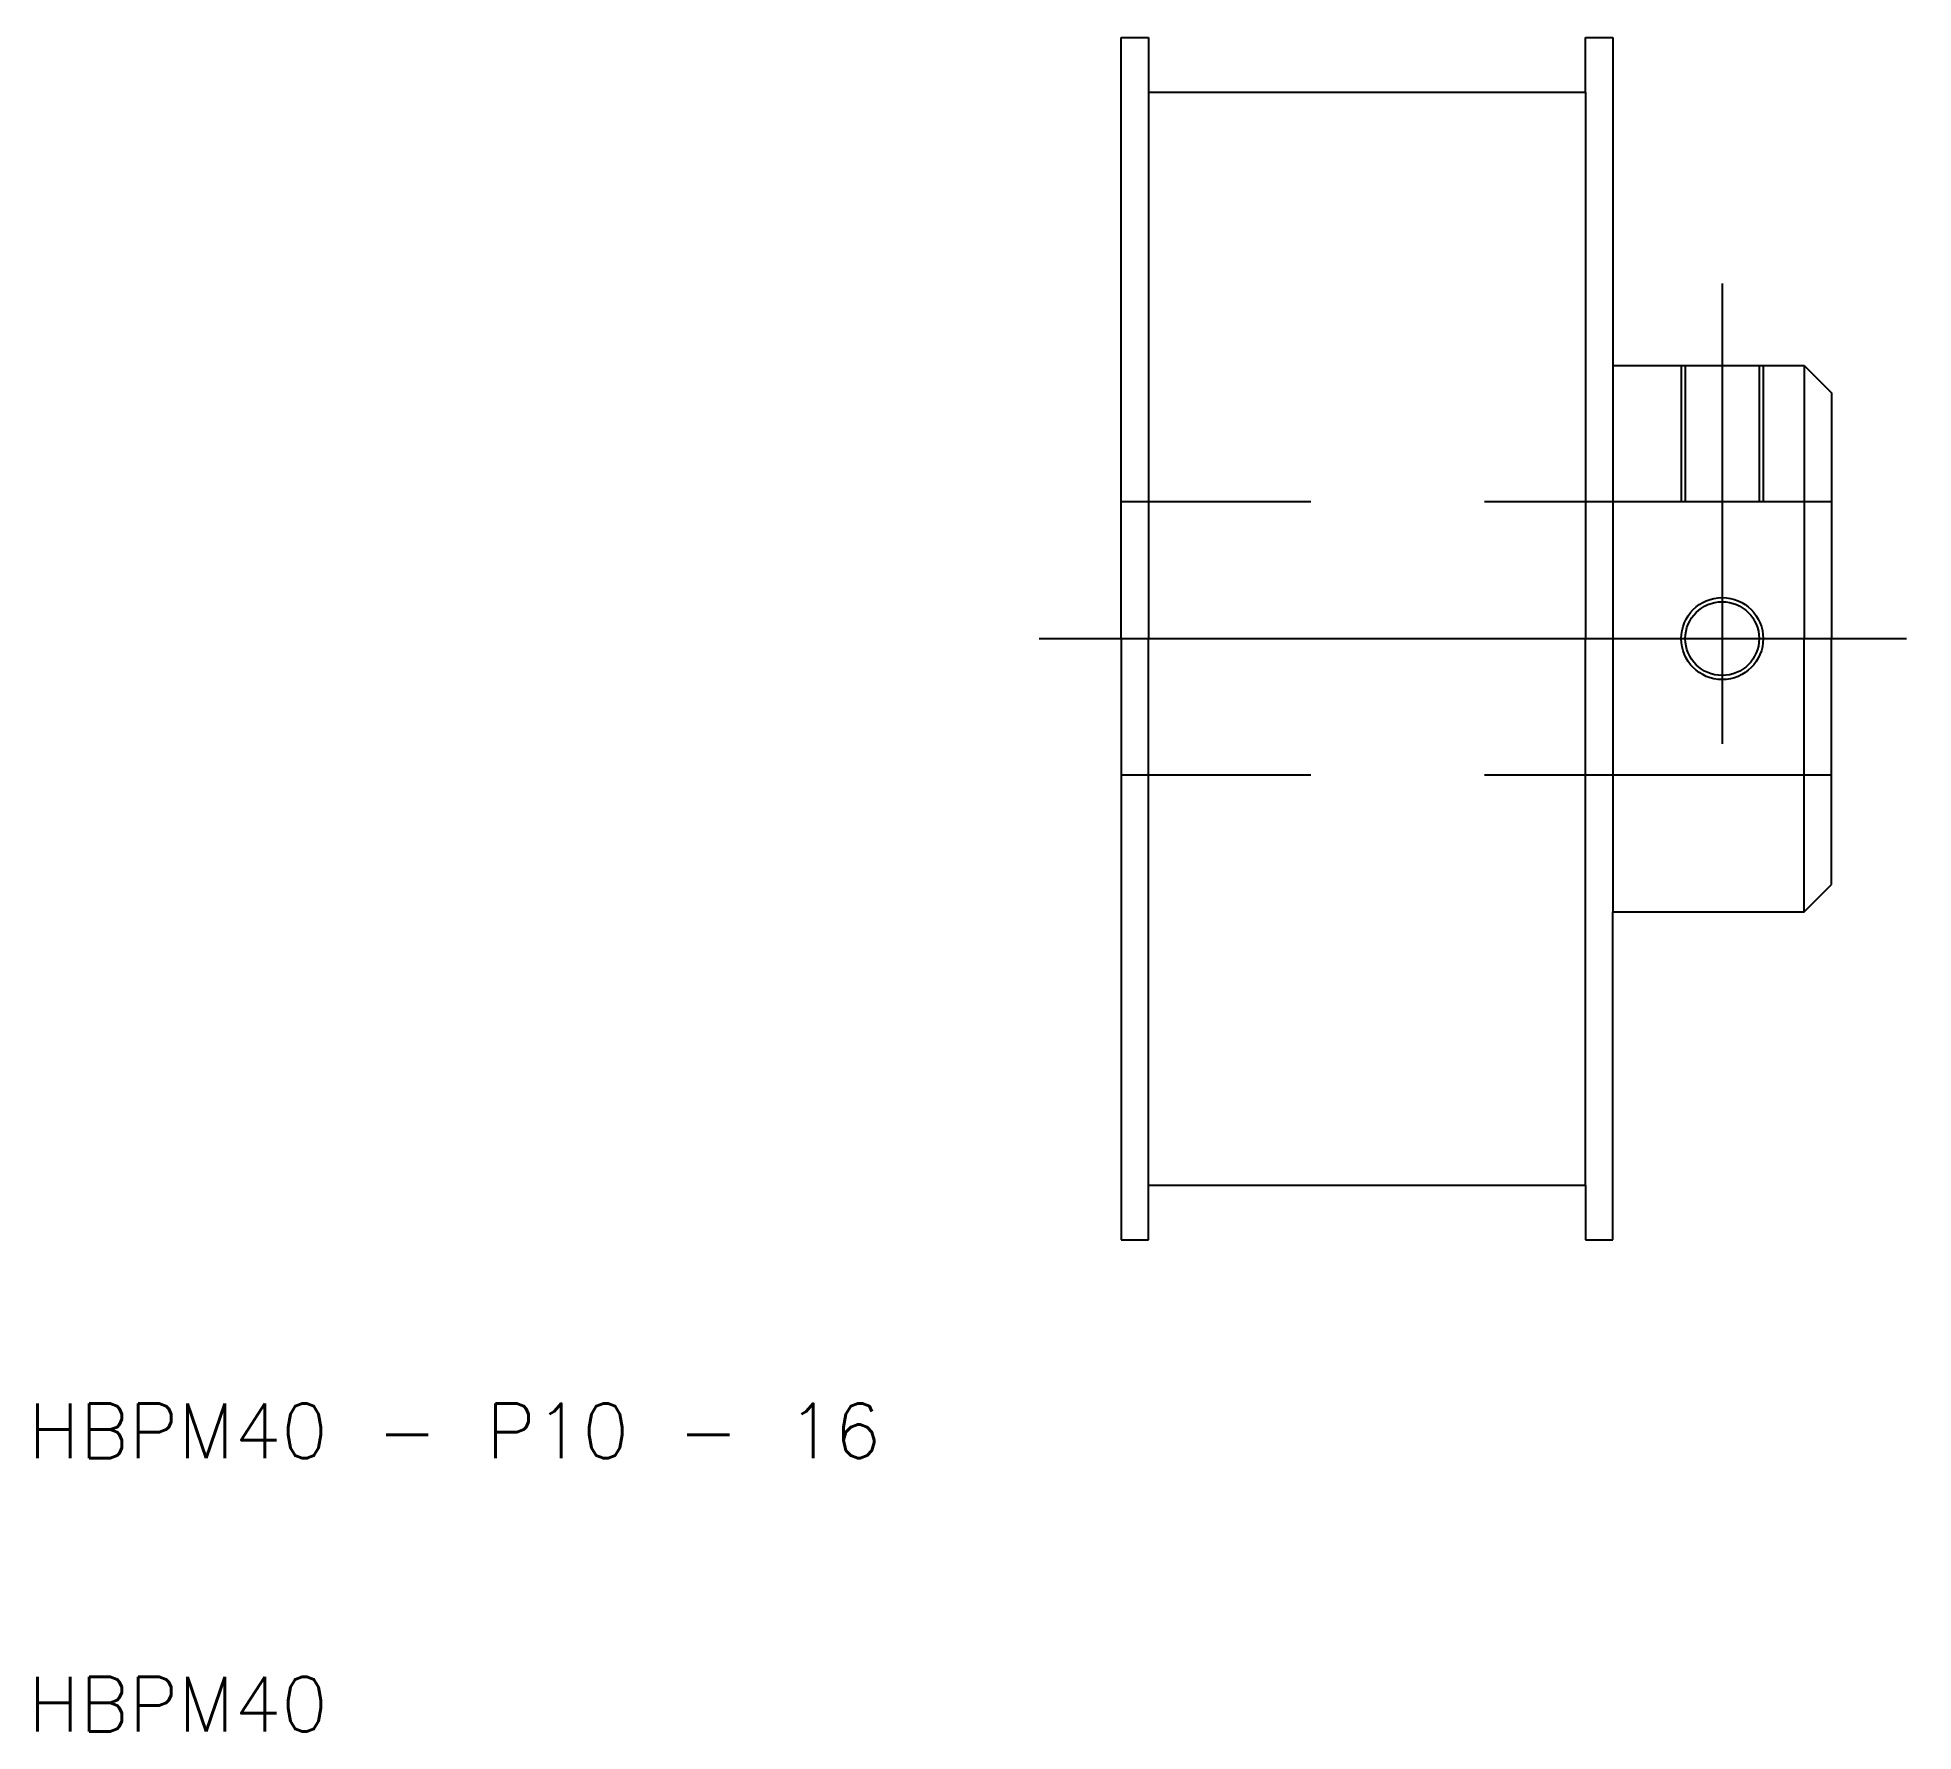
# Model space of a CAD drawing. Extents: x 10.3 to 79, y 10 to 72.
import ezdxf

# ---------------------------------------------------------------- set-up
doc = ezdxf.new("R2010")
doc.units = 0
doc.linetypes.add('CENTER', pattern=[50.8, 31.75, -6.35, 6.35, -6.35])
doc.linetypes.add('DASHED', pattern=[19.05, 12.7, -6.35])
doc.layers.get('0').update_dxf_attribs({"linetype": 'CONTINUOUS'})
doc.layers.add('CENTER', color=1, linetype='CENTER')
doc.styles.get("Standard").update_dxf_attribs({"font": 'txt.shx'})

msp = doc.modelspace()

# ---------------------------------------------------------------- linework, layer by layer
at = {"color": 7, "linetype": 'CONTINUOUS'}
for p, q in [((50, 50), (50, 72)), ((50, 72), (51, 72)), ((51, 72), (51, 70)), ((67, 72), (68, 72)), ((67, 70), (67, 72)), ((68, 72), (68, 60)), ((51, 70), (51, 50)), ((51, 70), (67, 70)), ((67, 70), (67, 50)), ((68, 60), (75, 60)), ((68, 60), (68, 40)), ((75, 60), (75, 50)), ((75, 60), (76, 59)), ((76, 59), (76, 50)), ((50, 50), (50, 28)), ((51, 30), (51, 50)), ((67, 30), (67, 50)), ((75, 40), (75, 50)), ((76, 41), (76, 50)), ((75, 40), (76, 41)), ((68, 40), (75, 40)), ((68, 28), (68, 40)), ((51, 28), (51, 30)), ((51, 30), (67, 30)), ((67, 30), (67, 28)), ((50, 28), (51, 28)), ((67, 28), (68, 28))]:
    msp.add_line(p, q, dxfattribs=at)
at = {"color": 3, "linetype": 'DASHED'}
for p, q in [((70.5, 60), (70.5, 55)), ((70.65, 60), (70.65, 55)), ((73.35, 60), (73.35, 55)), ((73.5, 60), (73.5, 55)), ((76, 55), (50, 55)), ((76, 55), (50, 55)), ((76, 45), (50, 45))]:
    msp.add_line(p, q, dxfattribs=at)
at = {"color": 3, "linetype": 'CONTINUOUS'}
msp.add_circle((72, 50), 1.5, dxfattribs=at)
at = {"color": 7, "linetype": 'CONTINUOUS'}
msp.add_circle((72, 50), 1.35, dxfattribs=at)
at = {"layer": 'CENTER', "color": 1, "linetype": 'CENTER'}
for p, q in [((72, 63), (72, 46.151)), ((47, 50), (79, 50))]:
    msp.add_line(p, q, dxfattribs=at)

# ---------------------------------------------------------------- texts
at = {"color": 7, "linetype": 'CONTINUOUS'}
for s, p in [('HBPM40 - P10 - 16', (10, 20)), ('HBPM40', (10, 10))]:
    msp.add_text(s, height=2, dxfattribs=at).set_placement(p)

doc.saveas('drawing.dxf')
